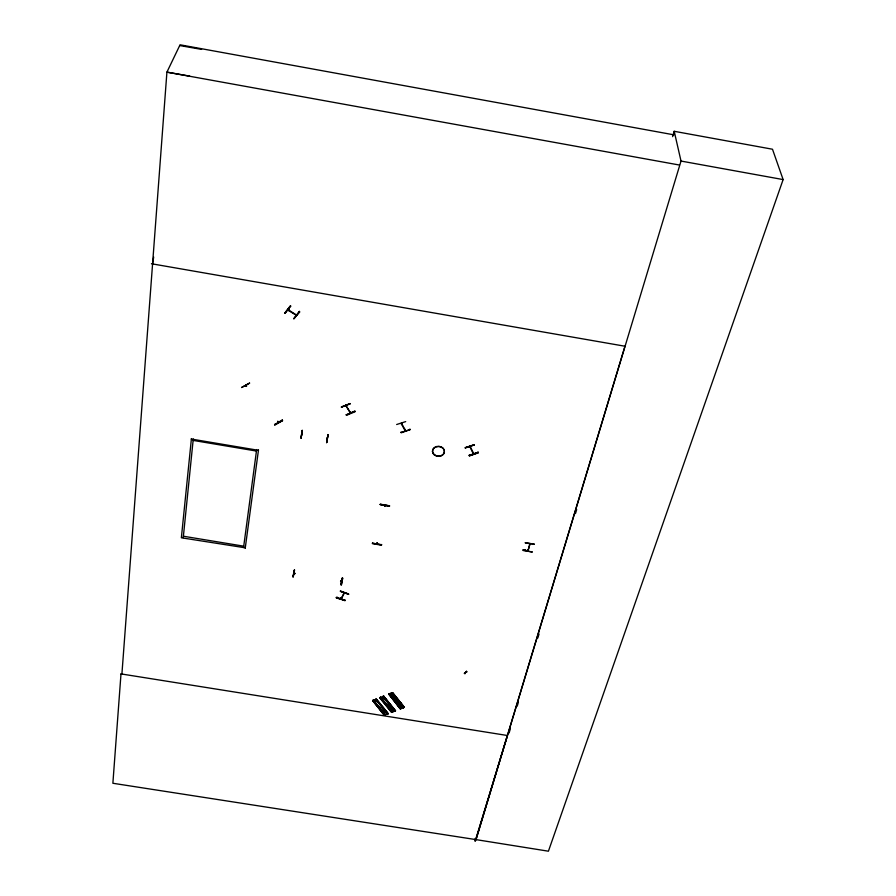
<?xml version="1.0" encoding="UTF-8"?>
<svg xmlns="http://www.w3.org/2000/svg" width="896" height="896" viewBox="0 0 896 896"><rect width="100%" height="100%" fill="white"/><g stroke="black" fill="none" stroke-linecap="round" stroke-linejoin="round"><path stroke-width="1.34" d="M528.136 550.278L527.598 550.85M529.838 544.466L529.603 543.76M475.182 838.488L475.126 841.288L507.394 735.504L120.994 673.904L112.874 783.261L475.944 839.608L624.96 346.226L151.446 263.738M672.627 136.651L674.206 131.298L772.486 149.229L783.126 179.581L548.419 851.2L475.944 839.608M478.061 452.054L478.262 452.76L469.392 455.862L469.179 455.157M473.077 452.693L473.458 453.97M473.794 453.824L473.346 452.659M474.197 445.01L465.08 447.731L474.174 444.685M469.638 446.174L473.368 453.88M473.738 453.746L469.907 445.995M470.03 447.07L469.896 446.522M401.128 423.394L401.587 424.222L401.957 423.394M469.605 446.096L469.84 447.328M376.858 544.006L377.026 543.222M377.395 543.435L376.79 543.838M288.994 310.363L289.072 310.005M525.806 550.234L523.219 549.819L523.118 550.514L532.179 551.947M523.208 550.133L532.168 552.026M409.886 428.994L410.054 429.632L401.24 432.813L401.038 432.096M405.686 421.613L396.659 424.514M405.205 429.475L405.261 430.864M405.339 429.52L404.891 429.587M401.901 423.92L401.509 423.562M380.285 504.314L389.514 505.893M245.314 547.814L181.362 537.779L191.419 438.581M384.888 505.893L384.698 505.411M381.573 544.488L381.45 545.194L372.4 543.637L372.501 543.01M377.059 542.819L376.869 543.928L377.003 543.29M377.35 543.424L377.25 544.018L377.373 542.875M340.379 590.946L348.634 593.981M344.982 600.734C329.269 594.485 337.299 599.2 345.195 600.107M344.266 593.141L341.242 598.976L341.544 598.438M341.197 597.722L340.906 598.864L340.962 598.147M343.93 593.432C345.43 589.859 339.472 602.683 341.32 597.688M341.611 597.8L341.23 598.909M340.536 581.347L341.488 581.549L340.637 580.72M340.928 584.461L341.376 584.864L342.698 578.054L341.365 584.83M245.213 548.285L258.496 449.859M336.75 597.744L336.974 597.083M346.315 414.848L354.894 411.051L355.085 411.712L346.539 415.285L346.315 414.579M350.09 403.861L341.253 407.053L350.101 403.536M349.877 412.518L349.922 411.958M345.722 405.205L350.392 413.146M345.643 405.731L346.214 405.205M341.522 407.142L350.056 403.749M302.098 430.416L301.146 438.054M152.578 263.928L153.675 257.051M326.861 438.144L326.827 438.894M326.67 442.602L328.026 434.762L326.682 442.366M326.626 442.669L328.026 434.538M294.47 569.878L292.824 576.912L293.373 576.677M294.426 570.091L293.194 576.934L294.538 569.867M294.739 573.877L293.922 573.765L294.974 573.238M327.242 438.525L327.275 438.894M302.221 434.672L302.333 434.011M340.682 581.134L341.32 581.56M523.219 549.819L525.795 550.312M380.24 504.65L389.48 506.24M282.285 419.966L274.635 424.659M282.318 420.034L282.542 420.638M384.518 506.128L384.642 505.512M277.682 421.422L278.264 422.554M277.939 421.266L277.682 421.96M299.421 311.427L299.779 311.954L293.81 318.864L299.365 311.371M274.579 424.693L282.542 420.605L274.904 425.062L274.635 424.39M243.555 547.523L256.648 449.557M243.734 546.168L183.4 536.234M299.387 311.651L293.877 318.573M290.674 306.264L290.192 305.962L284.726 313.208L290.674 305.962M256.458 451.058L193.122 440.406M288.803 310.61L288.982 309.68M288.232 309.322L287.986 310.162L296.363 315.336M285.208 313.208L290.562 306.152M246.646 385.963L246.221 386.411L245.728 385.19M245.862 385.549L246.501 386.131M249.603 383.006L241.55 387.531L249.558 383.208M246.064 385.112L245.582 385.784M245.661 385.784L245.997 385.034M380.262 504.526L389.502 506.094M345.139 600.432L336.918 597.374M278.477 422.296L277.917 421.646L278.051 422.464M183.254 537.6L193.267 438.894M525.336 542.64L534.296 544.219M475.944 839.955L681.016 161.056L674.206 131.298M509.096 732.973L510.306 728.952M517.194 706.216L518.403 702.206M537.824 638.008L539.045 633.987M575.467 513.61L576.677 509.6M464.699 672.874C466.861 673.221 463.411 674.274 464.778 672.918M525.246 542.92L534.307 544.197M350.638 412.955L345.99 405.686M528.046 550.771L529.984 543.894L529.402 544.477M384.978 506.15L385.034 505.635M348.566 594.317L340.323 591.282L348.622 594.194M405.541 430.64L401.442 423.282M464.318 673.21L464.99 673.624L464.901 672.907M391.866 692.91L391.294 693.146L403.066 707.806L404.32 707.291L392.571 692.63L388.674 693.952L400.176 708.926L404.04 707.157M387.554 714.045L375.525 699.328M388.035 713.586L384.149 715.333L372.613 700.47L376.488 699.171L388.304 713.72L387.744 713.944L376.006 699.384M395.382 710.651L394.89 711.099L383.062 696.506L383.589 696.058L395.629 710.797L391.474 712.387L379.669 697.816L383.802 696.226M392.19 712.13L380.43 697.547L392.19 712.13L392.739 711.894L380.677 697.2L379.96 697.581L391.765 712.152M394.464 711.256L382.894 696.338L394.856 711.099M388.842 694.109L389.637 693.773L401.386 708.434L400.613 708.747M401.128 708.299L389.368 693.661L401.386 708.434M384.63 715.154L385.414 714.829L373.318 700.19L384.899 715.064M384.933 715.042L373.341 700.291M392.571 692.63L404.298 707.314L392.258 692.642L391.586 692.899L403.525 707.616M293.922 573.474L294.818 573.619M466.357 671.406C464.789 672.414 468.35 672.09 466.48 671.395M380.184 697.637L391.776 712.04M388.909 694.075L400.422 708.68M391.339 693.146L403.099 707.795M384.698 715.131L372.613 700.47L384.451 714.986M395.136 711.01L383.544 696.181L395.371 710.763M403.301 707.582L391.552 692.922M346.27 414.87L354.872 411.275M527.744 550.099L527.968 550.894L529.928 543.816M389.872 695.442L393.501 694.008M373.834 701.96L377.429 700.538M381.192 698.97L384.798 697.547M386.333 705.342L389.939 703.92M395.002 701.837L398.63 700.414M378.997 708.299L382.592 706.888M387.531 706.81L391.138 705.398M396.2 703.315L399.818 701.893M380.195 709.778L383.79 708.366M388.595 708.12L392.202 706.709M397.264 704.637L400.882 703.214M381.259 711.077L384.854 709.666M389.794 709.598L393.389 708.187M398.451 706.115L402.069 704.693M382.458 712.544L386.042 711.144M383.253 713.518L386.848 712.118M390.589 710.573L394.184 709.173M399.246 707.101L402.864 705.678M466.547 671.35L465.987 671.832M401.016 432.398L410.054 429.621M465.259 448.022L474.163 444.898M469.381 455.829L478.262 452.749M375.234 699.686L376.219 699.059L388.214 713.765M120.982 673.982L121.901 674.128L166.914 72.139L180.062 44.8L673.926 134.837M191.285 439.04L258.395 450.318M380.33 504.235L389.558 505.826M179.704 45.55L201.6 49.392M189.683 76.115L166.914 72.139L679.482 165.043M681.016 161.056L783.126 179.581M405.171 430.774L401.173 423.472M380.677 697.2L392.504 711.872M400.422 708.568L388.662 693.941M288.266 309.803L296.554 315.078M278.029 421.758L278.466 422.33M373.318 700.19L385.146 714.717M389.323 693.784L401.162 708.4M389.155 693.986L400.915 708.624M381.539 544.768L372.478 543.222L381.539 544.802M302.277 430.45L301.034 438.312L302.31 430.438M342.283 577.942L340.883 584.774L342.339 577.987M392.09 692.843L403.838 707.504L392.09 692.843M478.072 452.334L469.168 455.459L478.083 452.368M434.56 455.123A6.003 4.928 3.1 0 0 444.36 452.458A6.003 4.928 3.1 0 0 436.464 446.757A6.003 4.928 3.1 0 0 434.56 455.123M434.582 454.888A5.992 4.917 3.1 0 0 444.36 452.222A5.992 4.917 3.1 0 0 436.486 446.544A5.992 4.917 3.1 0 0 434.582 454.888"/></g></svg>
